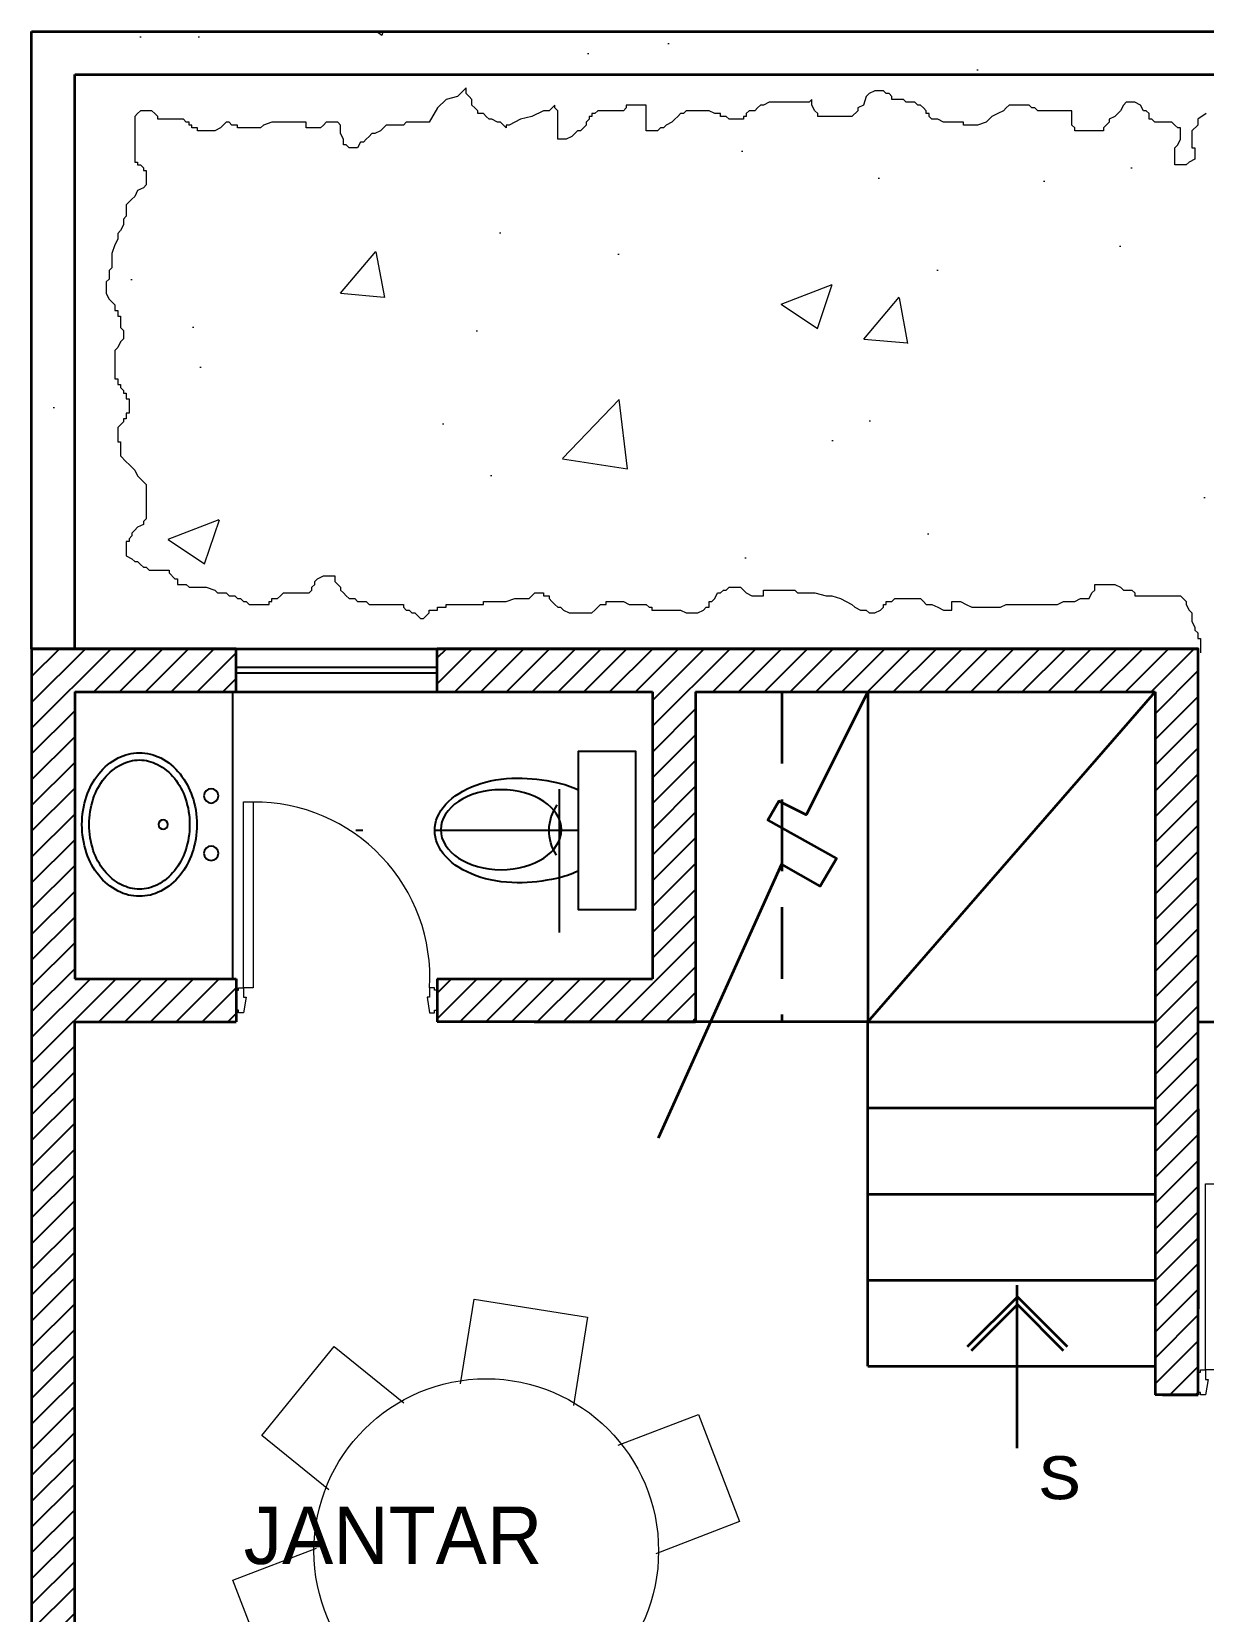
# Model space of a CAD drawing. Header units: millimetres. Extents: x 265.9 to 285.3, y 222 to 238.6.
# Drawn here: x 265.95 to 270.03, y 233.08 to 238.59 of the extents above; entities that cross this region are included whole.
import ezdxf

# ---------------------------------------------------------------- set-up
doc = ezdxf.new("R2010")
doc.units = ezdxf.units.MM
doc.header["$MEASUREMENT"] = 0
doc.linetypes.add('DASHED', pattern=[0.75, 0.5, -0.25])
doc.linetypes.add('HIDDEN', pattern=[0.375, 0.25, -0.125])
for name, color, linetype, lineweight in [('AMBIENTACIÓN', 3, 'Continuous', 0), ('MUEBLES', 1, 'Continuous', 5), ('MUROS', 5, 'Continuous', 35), ('PUERTAS', 2, 'Continuous', 20)]:
    doc.layers.add(name, color=color, linetype=linetype, lineweight=lineweight)
for name, color, linetype in [('CALIDAD', 5, 'Continuous'), ('FIJOS', 3, 'Continuous'), ('TEXTOS', 255, 'Continuous'), ('VENTANAS', 4, 'Continuous')]:
    doc.layers.add(name, color=color, linetype=linetype)
doc.styles.add('COURIER', font='cour.ttf')
pattern_1 = [(45, (-2.81291, 0), (-0.044901281, 0.044901281), [])]

# ---------------------------------------------------------------- blocks, each defined once
blk = doc.blocks.new('PUERTA80')
for points in [[(-0.77, 0), (-0.77, 0.038), (-0.76, 0.038), (-0.77, 0.1), (-0.79, 0.1), (-0.79, 0.09), (-0.8, 0.09), (-0.8, 0.1), (-0.8, 0), (-0.8, 0.01), (-0.79, 0.01), (-0.79, 0)], [(-0.03, 0), (-0.03, 0.038), (-0.04, 0.038), (-0.03, 0.1), (-0.01, 0.1), (-0.01, 0.09), (0, 0.09), (0, 0.1), (0, 0), (0, 0.01), (-0.01, 0.01), (-0.01, 0)], [(-0.03, 0), (-0.03, -0.74), (-0.068, -0.74), (-0.068, 0)]]:
    blk.add_lwpolyline(points, close=True)
blk.add_arc((-0.0731, -0.041), 0.6981, 176.63454, 270.41627)
blk = doc.blocks.new('OVALIN')
for points in [[(0.2354, 0.2882, 0.120011), (0.2174, 0.3624, 0.104957), (0.1622, 0.4297, 0.088923), (0.0834, 0.4724, 0.080167), (-0.0146, 0.4882, 0.080167), (-0.1126, 0.4724, 0.088923), (-0.1914, 0.4297, 0.104957), (-0.2465, 0.3624, 0.120011), (-0.2646, 0.2882, 0.120011), (-0.2465, 0.2141, 0.104957), (-0.1914, 0.1468, 0.088923), (-0.1126, 0.104, 0.080167), (-0.0146, 0.0882, 0.080167), (0.0834, 0.104, 0.088923), (0.1622, 0.1468, 0.104957), (0.2174, 0.2141, 0.120011)], [(0.2104, 0.2882, 0.120011), (0.1952, 0.3509, 0.104957), (0.1466, 0.4101, 0.088923), (0.0756, 0.4487, 0.080167), (-0.0146, 0.4632, 0.080167), (-0.1047, 0.4487, 0.088923), (-0.1757, 0.4101, 0.104957), (-0.2243, 0.3509, 0.120011), (-0.2396, 0.2882, 0.120011), (-0.2243, 0.2256, 0.104957), (-0.1757, 0.1663, 0.088923), (-0.1047, 0.1278, 0.080167), (-0.0146, 0.1132, 0.080167), (0.0756, 0.1278, 0.088923), (0.1466, 0.1663, 0.104957), (0.1952, 0.2256, 0.120011)]]:
    blk.add_lwpolyline(points, format="xyb", close=True)
for centre, radius in [((-0.1146, 0.5382), 0.025), ((0.0854, 0.5382), 0.025), ((-0.0146, 0.3712), 0.0164)]:
    blk.add_circle(centre, radius)
blk = doc.blocks.new('WC')
at = {"linetype": 'DASHED'}
for p, q in [((0.2659, -0.3557), (0.2659, 0.3445)), ((0.2, 0), (0.9745, 0))]:
    blk.add_line(p, q, dxfattribs=at)
blk.add_lwpolyline([(0, -0.275), (0, 0.275), (0.2, 0.275), (0.2, -0.275)], close=True)
for points in [[(0.4124, 0.1823, 0.05508), (0.2764, 0.1673, 0.050474), (0.2, 0.1419)], [(0.2, -0.1419, 0.050474), (0.2764, -0.1673, 0.05508), (0.4124, -0.1823)]]:
    blk.add_lwpolyline(points, format="xyb")
blk.add_arc((0.1488, -0.0001), 0.1529, 325.841, 35.6804)
blk.add_ellipse((0.4124, 0), major_axis=(-0.2876, 0), ratio=0.63402, start_param=1.570796, end_param=4.712389)
blk.add_ellipse((0.4689, 0.0024), major_axis=(-0.2101, 0), ratio=0.663088)

msp = doc.modelspace()

# ---------------------------------------------------------------- hatches: boundary and pattern name
at = {"layer": 'AMBIENTACIÓN'}
h = msp.add_hatch(dxfattribs=at)
h.set_pattern_fill('AR-CONC', color=256, scale=0.01, style=0)
h.set_pattern_definition([(50, (-2.8129, 0), (1.8218467, -0.159391), [0.1905, -2.0955]), (355, (-2.813, 0), (-0.352428, 1.910566), [0.1524, -1.6764]), (100.451, (-2.6611, -0.0133), (1.469425, 1.751167), [0.1619, -1.7809]), (46.1842, (-2.813, 0.508), (2.71079, -0.420423), [0.28575, -3.14325]), (96.6356, (-2.587, 0.473), (2.374042, 2.474256), [0.24285, -2.67135]), (351.184, (-2.813, 0.508), (2.374046, 2.474251), [0.2286, -2.5146]), (21, (-2.5589, 0.381), (1.516149, -1.022655), [0.1905, -2.0955]), (326, (-2.559, 0.381), (0.61802, 1.84188), [0.1524, -1.6764]), (71.4514, (-2.4326, 0.2958), (2.134165, 0.819229), [0.1619, -1.7809]), (37.5, (-2.8129, 0), (0.030886, 0.8455504), [0, -1.65608, 0, -1.7018, 0, -1.68275]), (7.5, (-2.8129, 0), (0.6681966, 1.0018057), [0, -0.97028, 0, -1.61798, 0, -0.64135]), (327.5, (-3.3793, 0), (1.355906, -0.0572874), [0, -0.635, 0, -1.9812, 0, -2.6289]), (317.5, (-3.6333, 0), (1.481292, 0.254265), [0, -0.8255, 0, -1.31572, 0, -1.8669])])
h.paths.add_polyline_path([(272.447, 238.5886), (265.947, 238.5886), (265.947, 236.4386), (266.097, 236.4386), (266.097, 238.4386), (270.7508, 238.4386), (270.7508, 238.4217), (270.741, 238.4217), (270.7361, 238.4168), (270.7312, 238.4168), (270.7263, 238.4119), (270.7116, 238.4119), (270.7116, 238.3679), (270.7067, 238.3581), (270.7067, 238.3532), (270.7018, 238.3483), (270.6969, 238.3385), (270.6969, 238.3337), (270.6871, 238.3239), (270.6871, 238.319), (270.6382, 238.319), (270.6284, 238.3141), (270.6186, 238.3141), (270.6186, 238.2994), (270.6137, 238.2945), (270.6088, 238.2847), (270.6039, 238.2799), (270.6039, 238.275), (270.599, 238.275), (270.5941, 238.2701), (270.5697, 238.2701), (270.5697, 238.2632), (270.5448, 238.2632), (270.5349, 238.2532), (270.5249, 238.2433), (270.4851, 238.2433), (270.4752, 238.2532), (270.4652, 238.2532), (270.4553, 238.2632), (270.4553, 238.2731), (270.4453, 238.283), (270.4453, 238.293), (270.4354, 238.3029), (270.4354, 238.3129), (270.2961, 238.3129), (270.2861, 238.3228), (270.1468, 238.3228), (270.1468, 238.3327), (270.0672, 238.3327), (270.0473, 238.3228), (270.0374, 238.3029), (270.0076, 238.283), (270.0076, 238.2632), (269.9877, 238.2433), (269.9877, 238.1836), (269.9976, 238.1836), (269.9976, 238.1439), (269.9777, 238.1339), (269.9678, 238.124), (269.928, 238.124), (269.928, 238.1836), (269.9379, 238.1936), (269.9479, 238.2134), (269.9479, 238.2532), (269.9379, 238.2532), (269.928, 238.2632), (269.918, 238.2731), (269.8583, 238.2731), (269.8484, 238.283), (269.8384, 238.283), (269.8384, 238.3029), (269.8285, 238.3129), (269.8185, 238.3129), (269.8086, 238.3327), (269.7887, 238.3427), (269.7588, 238.3427), (269.7489, 238.3327), (269.7389, 238.3129), (269.719, 238.293), (269.6991, 238.283), (269.6991, 238.2731), (269.6792, 238.2532), (269.6792, 238.2433), (269.5797, 238.2433), (269.5797, 238.2532), (269.5698, 238.2632), (269.5698, 238.3129), (269.4504, 238.3129), (269.4404, 238.3228), (269.4305, 238.3228), (269.4205, 238.3327), (269.3509, 238.3327), (269.3409, 238.3228), (269.331, 238.3129), (269.3111, 238.3029), (269.2912, 238.293), (269.2713, 238.2731), (269.2414, 238.2632), (269.1917, 238.2632), (269.1917, 238.2731), (269.1221, 238.2731), (269.1022, 238.283), (269.0823, 238.283), (269.0723, 238.293), (269.0723, 238.3029), (269.0624, 238.3029), (269.0624, 238.3129), (269.0524, 238.3228), (269.0425, 238.3327), (269.0325, 238.3327), (269.0226, 238.3427), (268.9927, 238.3427), (268.9828, 238.3526), (268.943, 238.3526), (268.943, 238.3626), (268.933, 238.3725), (268.9231, 238.3725), (268.9131, 238.3824), (268.8833, 238.3824), (268.8634, 238.3725), (268.8534, 238.3626), (268.8435, 238.3327), (268.8236, 238.3228), (268.8236, 238.3129), (268.8037, 238.293), (268.6843, 238.293), (268.6843, 238.3029), (268.6743, 238.3129), (268.6644, 238.3327), (268.6644, 238.3526), (268.6544, 238.3427), (268.5151, 238.3427), (268.4952, 238.3327), (268.4853, 238.3327), (268.4753, 238.3228), (268.4654, 238.3129), (268.4455, 238.3129), (268.4355, 238.3029), (268.4355, 238.293), (268.4256, 238.293), (268.4256, 238.283), (268.3758, 238.283), (268.3659, 238.293), (268.346, 238.293), (268.346, 238.3029), (268.3261, 238.3029), (268.3062, 238.3129), (268.2266, 238.3129), (268.2167, 238.3029), (268.2067, 238.3029), (268.1968, 238.293), (268.1868, 238.283), (268.1769, 238.2731), (268.157, 238.2632), (268.147, 238.2532), (268.1371, 238.2532), (268.1271, 238.2433), (268.0873, 238.2433), (268.0873, 238.3327), (268.0177, 238.3327), (268.0177, 238.3228), (268.0077, 238.3129), (267.9182, 238.3129), (267.9082, 238.3029), (267.8983, 238.3029), (267.8983, 238.293), (267.8883, 238.293), (267.8883, 238.283), (267.8784, 238.2731), (267.8784, 238.2632), (267.8684, 238.2532), (267.8585, 238.2433), (267.8485, 238.2433), (267.8286, 238.2234), (267.8087, 238.2134), (267.7789, 238.2134), (267.7789, 238.3129), (267.7689, 238.3228), (267.7689, 238.3327), (267.749, 238.3129), (267.7291, 238.3129), (267.6893, 238.293), (267.6495, 238.283), (267.6097, 238.2632), (267.5998, 238.2632), (267.5998, 238.2532), (267.5799, 238.2731), (267.5699, 238.2731), (267.55, 238.283), (267.5401, 238.283), (267.5301, 238.293), (267.5202, 238.3029), (267.5003, 238.3029), (267.5003, 238.3129), (267.4903, 238.3228), (267.4804, 238.3327), (267.4804, 238.3526), (267.4704, 238.3626), (267.4605, 238.3725), (267.4605, 238.3924), (267.4306, 238.3626), (267.3908, 238.3526), (267.361, 238.3228), (267.3312, 238.2731), (267.2516, 238.2731), (267.2416, 238.2632), (267.1819, 238.2632), (267.172, 238.2532), (267.162, 238.2433), (267.1421, 238.2333), (267.1322, 238.2333), (267.1222, 238.2234), (267.1123, 238.2134), (267.1023, 238.2035), (267.0924, 238.2035), (267.0824, 238.1836), (267.0526, 238.1836), (267.0426, 238.1936), (267.0327, 238.1936), (267.0327, 238.2134), (267.0227, 238.2333), (267.0227, 238.2632), (267.0128, 238.2731), (266.973, 238.2731), (266.963, 238.2632), (266.9531, 238.2532), (266.9033, 238.2532), (266.9033, 238.2731), (266.7839, 238.2731), (266.7541, 238.2632), (266.7441, 238.2532), (266.6645, 238.2532), (266.6645, 238.2632), (266.6446, 238.2632), (266.6347, 238.2731), (266.6247, 238.2731), (266.6048, 238.2532), (266.5849, 238.2433), (266.5252, 238.2433), (266.5252, 238.2532), (266.5053, 238.2532), (266.5053, 238.2632), (266.4954, 238.2632), (266.4954, 238.2731), (266.4854, 238.2731), (266.4755, 238.283), (266.386, 238.283), (266.386, 238.293), (266.376, 238.3029), (266.3661, 238.3129), (266.3263, 238.3129), (266.3163, 238.3029), (266.3064, 238.293), (266.3064, 238.1339), (266.3163, 238.1339), (266.3163, 238.124), (266.3263, 238.124), (266.3362, 238.114), (266.3362, 238.1041), (266.3462, 238.1041), (266.3462, 238.0544), (266.3362, 238.0445), (266.3163, 238.0345), (266.3064, 238.0146), (266.2964, 238.0047), (266.2765, 237.9848), (266.2765, 237.945), (266.2666, 237.9351), (266.2666, 237.9152), (266.2566, 237.8953), (266.2467, 237.8854), (266.2467, 237.8655), (266.2367, 237.8456), (266.2268, 237.8158), (266.2268, 237.7661), (266.2168, 237.7562), (266.2168, 237.7263), (266.2069, 237.7164), (266.2069, 237.6766), (266.2168, 237.6568), (266.2268, 237.6468), (266.2367, 237.6369), (266.2367, 237.617), (266.2467, 237.617), (266.2467, 237.5971), (266.2566, 237.5971), (266.2566, 237.5573), (266.2666, 237.5474), (266.2666, 237.5176), (266.2566, 237.5076), (266.2467, 237.4878), (266.2367, 237.4778), (266.2367, 237.3784), (266.2467, 237.3784), (266.2467, 237.3585), (266.2566, 237.3585), (266.2566, 237.3486), (266.2666, 237.3386), (266.2666, 237.3287), (266.2765, 237.3287), (266.2765, 237.3088), (266.2865, 237.3088), (266.2865, 237.2591), (266.2765, 237.2591), (266.2765, 237.2392), (266.2666, 237.2392), (266.2666, 237.2293), (266.2467, 237.2094), (266.2467, 237.1597), (266.2566, 237.1597), (266.2566, 237.11), (266.2765, 237.0901), (266.2865, 237.0802), (266.3064, 237.0603), (266.3163, 237.0404), (266.3263, 237.0305), (266.3362, 237.0205), (266.3462, 237.0106), (266.3462, 236.8913), (266.3362, 236.8814), (266.3362, 236.8714), (266.3163, 236.8615), (266.3064, 236.8515), (266.2964, 236.8416), (266.2964, 236.8317), (266.2865, 236.8217), (266.2865, 236.8118), (266.2765, 236.8118), (266.2765, 236.7621), (266.2964, 236.7521), (266.3064, 236.7422), (266.3163, 236.7422), (266.3263, 236.7323), (266.3362, 236.7223), (266.3462, 236.7223), (266.3561, 236.7124), (266.4258, 236.7124), (266.4258, 236.7024), (266.4457, 236.6825), (266.4556, 236.6825), (266.4556, 236.6627), (266.4854, 236.6627), (266.4954, 236.6527), (266.5551, 236.6527), (266.5849, 236.6428), (266.5949, 236.6328), (266.6247, 236.6328), (266.6347, 236.6229), (266.6546, 236.6229), (266.6645, 236.613), (266.6745, 236.613), (266.6844, 236.603), (266.6944, 236.603), (266.7043, 236.5931), (266.774, 236.5931), (266.774, 236.603), (266.7839, 236.603), (266.7839, 236.613), (266.8038, 236.613), (266.8138, 236.6229), (266.8237, 236.6328), (266.9133, 236.6328), (266.9232, 236.6428), (266.9232, 236.6527), (266.9332, 236.6627), (266.9332, 236.6726), (266.9431, 236.6825), (266.963, 236.6925), (267.0028, 236.6925), (267.0028, 236.6726), (267.0128, 236.6627), (267.0227, 236.6527), (267.0227, 236.6428), (267.0327, 236.6328), (267.0426, 236.6229), (267.0526, 236.613), (267.0725, 236.613), (267.0824, 236.603), (267.1123, 236.603), (267.1222, 236.5931), (267.2416, 236.5931), (267.2416, 236.5831), (267.2516, 236.5732), (267.2615, 236.5732), (267.2715, 236.5633), (267.2814, 236.5633), (267.2914, 236.5533), (267.3013, 236.5434), (267.3113, 236.5434), (267.3212, 236.5533), (267.3312, 236.5633), (267.3312, 236.5732), (267.361, 236.5732), (267.361, 236.5831), (267.3908, 236.5831), (267.3908, 236.5931), (267.5202, 236.5931), (267.5202, 236.603), (267.5998, 236.603), (267.6296, 236.613), (267.6794, 236.613), (267.6893, 236.6229), (267.6993, 236.6328), (267.7291, 236.6328), (267.7291, 236.6229), (267.749, 236.6229), (267.749, 236.613), (267.759, 236.603), (267.7689, 236.5931), (267.7789, 236.5831), (267.7888, 236.5831), (267.7988, 236.5732), (267.8187, 236.5633), (267.8983, 236.5633), (267.9082, 236.5732), (267.9182, 236.5831), (267.9281, 236.5931), (267.948, 236.5931), (267.948, 236.603), (268.0077, 236.603), (268.0276, 236.5931), (268.0873, 236.5931), (268.0973, 236.5831), (268.1072, 236.5831), (268.1072, 236.5732), (268.2067, 236.5732), (268.2266, 236.5633), (268.2664, 236.5633), (268.2863, 236.5732), (268.2962, 236.5831), (268.3062, 236.5831), (268.3062, 236.603), (268.3161, 236.603), (268.3261, 236.613), (268.336, 236.6328), (268.346, 236.6328), (268.3559, 236.6428), (268.3659, 236.6428), (268.3758, 236.6527), (268.4156, 236.6527), (268.4256, 236.6428), (268.4355, 236.6328), (268.4554, 236.6229), (268.4952, 236.6229), (268.4952, 236.6428), (268.6047, 236.6428), (268.6146, 236.6328), (268.6743, 236.6328), (268.7141, 236.6229), (268.734, 236.6229), (268.7639, 236.613), (268.7838, 236.603), (268.8037, 236.5931), (268.8136, 236.5831), (268.8335, 236.5732), (268.8534, 236.5732), (268.8634, 236.5633), (268.8833, 236.5633), (268.9032, 236.5732), (268.9131, 236.5831), (268.9131, 236.5931), (268.9231, 236.5931), (268.9231, 236.603), (268.943, 236.603), (268.9529, 236.613), (269.0425, 236.613), (269.0524, 236.603), (269.0624, 236.5931), (269.0823, 236.5931), (269.1022, 236.5831), (269.1221, 236.5732), (269.1519, 236.5732), (269.1519, 236.603), (269.1817, 236.603), (269.2016, 236.5931), (269.2215, 236.5831), (269.321, 236.5831), (269.3409, 236.5931), (269.52, 236.5931), (269.5399, 236.603), (269.5797, 236.603), (269.5996, 236.613), (269.6295, 236.613), (269.6394, 236.6328), (269.6494, 236.6428), (269.6494, 236.6627), (269.719, 236.6627), (269.7389, 236.6527), (269.7489, 236.6428), (269.7787, 236.6428), (269.7887, 236.6328), (269.7887, 236.6229), (269.9479, 236.6229), (269.9678, 236.603), (269.9678, 236.5931), (269.9777, 236.5732), (269.9877, 236.5633), (269.9877, 236.5334), (269.9976, 236.5136), (269.9976, 236.5036), (270.0076, 236.4937), (270.0076, 236.4738), (270.0175, 236.4738), (270.0175, 236.4386), (272.2937, 236.4386), (272.2937, 236.4404), (272.2946, 236.4386), (272.295, 236.4386), (272.295, 236.4386), (272.2948, 236.4382), (272.294, 236.4386), (270.0091, 236.4386), (270.0091, 235.1386), (272.447, 235.1386)])
at = {"layer": 'CALIDAD'}
h = msp.add_hatch(dxfattribs=at)
h.set_pattern_fill('ANSI31', color=256, scale=0.02, style=0)
h.set_pattern_definition(pattern_1)
h.paths.add_polyline_path([(266.097, 235.1386), (266.6591, 235.1386), (266.6591, 235.2886), (266.097, 235.2886), (266.097, 236.2886), (266.6591, 236.2886), (266.6591, 236.4386), (265.947, 236.4386), (265.947, 234.7354), (265.947, 233.7886), (266.097, 233.7886), (266.097, 233.9886)])
h = msp.add_hatch(dxfattribs=at)
h.set_pattern_fill('ANSI31', color=256, scale=0.02, style=0)
h.set_pattern_definition(pattern_1)
h.paths.add_polyline_path([(268.2591, 236.2886), (269.7345, 236.2886), (269.8591, 236.2886), (269.8591, 233.8386), (270.0091, 233.8386), (270.0091, 236.4386), (267.3591, 236.4386), (267.3591, 236.2886), (268.1091, 236.2886), (268.1091, 235.2886), (267.3591, 235.2886), (267.3591, 235.1386), (268.2591, 235.1386)])
h = msp.add_hatch(dxfattribs=at)
h.set_pattern_fill('ANSI31', color=256, scale=0.02, style=0)
h.set_pattern_definition(pattern_1)
h.paths.add_polyline_path([(266.097, 233.7886), (265.947, 233.7886), (265.947, 228.9386), (268.9095, 228.9386), (269.0928, 229.1219), (268.9867, 229.228), (268.8474, 229.0886), (266.097, 229.0886)])

# ---------------------------------------------------------------- linework, layer by layer
at = {"layer": 'AMBIENTACIÓN'}
for p, q in [((267.4605, 238.3924), (267.4306, 238.3626)), ((267.4605, 238.3725), (267.4605, 238.3924)), ((267.3908, 238.3526), (267.361, 238.3228)), ((267.4306, 238.3626), (267.3908, 238.3526)), ((267.4704, 238.3626), (267.4605, 238.3725)), ((267.4804, 238.3526), (267.4704, 238.3626)), ((267.4804, 238.3327), (267.4804, 238.3526)), ((268.5151, 238.3427), (268.4952, 238.3327)), ((268.6544, 238.3427), (268.5151, 238.3427)), ((268.6644, 238.3526), (268.6544, 238.3427)), ((268.6644, 238.3327), (268.6644, 238.3526)), ((268.8534, 238.3626), (268.8435, 238.3327)), ((268.8634, 238.3725), (268.8534, 238.3626)), ((268.8833, 238.3824), (268.8634, 238.3725)), ((268.9131, 238.3824), (268.8833, 238.3824)), ((268.9231, 238.3725), (268.9131, 238.3824)), ((268.933, 238.3725), (268.9231, 238.3725)), ((268.943, 238.3626), (268.933, 238.3725)), ((268.943, 238.3526), (268.943, 238.3626)), ((268.9828, 238.3526), (268.943, 238.3526)), ((268.9927, 238.3427), (268.9828, 238.3526)), ((269.0226, 238.3427), (268.9927, 238.3427)), ((269.0325, 238.3327), (269.0226, 238.3427)), ((269.7588, 238.3427), (269.7489, 238.3327)), ((269.7887, 238.3427), (269.7588, 238.3427)), ((269.8086, 238.3327), (269.7887, 238.3427)), ((266.3163, 238.3029), (266.3064, 238.293)), ((266.3064, 238.293), (266.3064, 238.1339)), ((266.3263, 238.3129), (266.3163, 238.3029)), ((266.3661, 238.3129), (266.3263, 238.3129)), ((266.376, 238.3029), (266.3661, 238.3129)), ((266.386, 238.293), (266.376, 238.3029)), ((266.386, 238.283), (266.386, 238.293)), ((266.4755, 238.283), (266.386, 238.283)), ((266.4854, 238.2731), (266.4755, 238.283)), ((267.361, 238.3228), (267.3312, 238.2731)), ((267.4903, 238.3228), (267.4804, 238.3327)), ((267.5003, 238.3129), (267.4903, 238.3228)), ((267.5003, 238.3029), (267.5003, 238.3129)), ((267.5202, 238.3029), (267.5003, 238.3029)), ((267.5301, 238.293), (267.5202, 238.3029)), ((267.5401, 238.283), (267.5301, 238.293)), ((267.55, 238.283), (267.5401, 238.283)), ((267.5699, 238.2731), (267.55, 238.283)), ((267.6495, 238.283), (267.6097, 238.2632)), ((267.6893, 238.293), (267.6495, 238.283)), ((267.7291, 238.3129), (267.6893, 238.293)), ((267.749, 238.3129), (267.7291, 238.3129)), ((267.7689, 238.3327), (267.749, 238.3129)), ((267.7689, 238.3228), (267.7689, 238.3327)), ((267.7789, 238.3129), (267.7689, 238.3228)), ((267.7789, 238.2134), (267.7789, 238.3129)), ((267.8883, 238.283), (267.8784, 238.2731)), ((267.8983, 238.293), (267.8883, 238.293)), ((267.8883, 238.293), (267.8883, 238.283)), ((267.9082, 238.3029), (267.8983, 238.3029)), ((267.8983, 238.3029), (267.8983, 238.293)), ((267.9182, 238.3129), (267.9082, 238.3029)), ((268.0077, 238.3129), (267.9182, 238.3129)), ((268.0177, 238.3228), (268.0077, 238.3129)), ((268.0873, 238.3327), (268.0177, 238.3327)), ((268.0177, 238.3327), (268.0177, 238.3228)), ((268.0873, 238.2433), (268.0873, 238.3327)), ((268.1868, 238.283), (268.1769, 238.2731)), ((268.1968, 238.293), (268.1868, 238.283)), ((268.2067, 238.3029), (268.1968, 238.293)), ((268.2167, 238.3029), (268.2067, 238.3029)), ((268.2266, 238.3129), (268.2167, 238.3029)), ((268.3062, 238.3129), (268.2266, 238.3129)), ((268.3261, 238.3029), (268.3062, 238.3129)), ((268.346, 238.3029), (268.3261, 238.3029)), ((268.346, 238.293), (268.346, 238.3029)), ((268.3659, 238.293), (268.346, 238.293)), ((268.3758, 238.283), (268.3659, 238.293)), ((268.4256, 238.283), (268.3758, 238.283)), ((268.4355, 238.293), (268.4256, 238.293)), ((268.4256, 238.293), (268.4256, 238.283)), ((268.4455, 238.3129), (268.4355, 238.3029)), ((268.4355, 238.3029), (268.4355, 238.293)), ((268.4654, 238.3129), (268.4455, 238.3129)), ((268.4753, 238.3228), (268.4654, 238.3129)), ((268.4853, 238.3327), (268.4753, 238.3228)), ((268.4952, 238.3327), (268.4853, 238.3327)), ((268.6743, 238.3129), (268.6644, 238.3327)), ((268.6843, 238.3029), (268.6743, 238.3129)), ((268.6843, 238.293), (268.6843, 238.3029)), ((268.8037, 238.293), (268.6843, 238.293)), ((268.8236, 238.3129), (268.8037, 238.293)), ((268.8435, 238.3327), (268.8236, 238.3228)), ((268.8236, 238.3228), (268.8236, 238.3129)), ((269.0425, 238.3327), (269.0325, 238.3327)), ((269.0524, 238.3228), (269.0425, 238.3327)), ((269.0624, 238.3129), (269.0524, 238.3228)), ((269.0624, 238.3029), (269.0624, 238.3129)), ((269.0723, 238.3029), (269.0624, 238.3029)), ((269.0723, 238.293), (269.0723, 238.3029)), ((269.0823, 238.283), (269.0723, 238.293)), ((269.1022, 238.283), (269.0823, 238.283)), ((269.1221, 238.2731), (269.1022, 238.283)), ((269.2912, 238.293), (269.2713, 238.2731)), ((269.3111, 238.3029), (269.2912, 238.293)), ((269.331, 238.3129), (269.3111, 238.3029)), ((269.3409, 238.3228), (269.331, 238.3129)), ((269.3509, 238.3327), (269.3409, 238.3228)), ((269.4205, 238.3327), (269.3509, 238.3327)), ((269.4305, 238.3228), (269.4205, 238.3327)), ((269.4404, 238.3228), (269.4305, 238.3228)), ((269.4504, 238.3129), (269.4404, 238.3228)), ((269.5698, 238.3129), (269.4504, 238.3129)), ((269.5698, 238.2632), (269.5698, 238.3129)), ((269.719, 238.293), (269.6991, 238.283)), ((269.6991, 238.283), (269.6991, 238.2731)), ((269.7389, 238.3129), (269.719, 238.293)), ((269.7489, 238.3327), (269.7389, 238.3129)), ((269.8185, 238.3129), (269.8086, 238.3327)), ((269.8285, 238.3129), (269.8185, 238.3129)), ((269.8384, 238.3029), (269.8285, 238.3129)), ((269.8384, 238.283), (269.8384, 238.3029)), ((269.8484, 238.283), (269.8384, 238.283)), ((269.8583, 238.2731), (269.8484, 238.283)), ((270.0374, 238.3029), (270.0076, 238.283)), ((270.0076, 238.283), (270.0076, 238.2632)), ((266.4954, 238.2731), (266.4854, 238.2731)), ((266.4954, 238.2632), (266.4954, 238.2731)), ((266.5053, 238.2632), (266.4954, 238.2632)), ((266.5053, 238.2532), (266.5053, 238.2632)), ((266.5252, 238.2532), (266.5053, 238.2532)), ((266.5252, 238.2433), (266.5252, 238.2532)), ((266.5849, 238.2433), (266.5252, 238.2433)), ((266.6048, 238.2532), (266.5849, 238.2433)), ((266.6247, 238.2731), (266.6048, 238.2532)), ((266.6347, 238.2731), (266.6247, 238.2731)), ((266.6446, 238.2632), (266.6347, 238.2731)), ((266.6645, 238.2632), (266.6446, 238.2632)), ((266.6645, 238.2532), (266.6645, 238.2632)), ((266.7441, 238.2532), (266.6645, 238.2532)), ((266.7541, 238.2632), (266.7441, 238.2532)), ((266.7839, 238.2731), (266.7541, 238.2632)), ((266.9033, 238.2731), (266.7839, 238.2731)), ((266.9033, 238.2532), (266.9033, 238.2731)), ((266.9531, 238.2532), (266.9033, 238.2532)), ((266.963, 238.2632), (266.9531, 238.2532)), ((266.973, 238.2731), (266.963, 238.2632)), ((267.0128, 238.2731), (266.973, 238.2731)), ((267.0227, 238.2632), (267.0128, 238.2731)), ((267.0227, 238.2333), (267.0227, 238.2632)), ((267.0327, 238.2134), (267.0227, 238.2333)), ((267.1322, 238.2333), (267.1222, 238.2234)), ((267.1421, 238.2333), (267.1322, 238.2333)), ((267.162, 238.2433), (267.1421, 238.2333)), ((267.172, 238.2532), (267.162, 238.2433)), ((267.1819, 238.2632), (267.172, 238.2532)), ((267.2416, 238.2632), (267.1819, 238.2632)), ((267.2516, 238.2731), (267.2416, 238.2632)), ((267.3312, 238.2731), (267.2516, 238.2731)), ((267.5799, 238.2731), (267.5699, 238.2731)), ((267.5998, 238.2532), (267.5799, 238.2731)), ((267.6097, 238.2632), (267.5998, 238.2632)), ((267.5998, 238.2632), (267.5998, 238.2532)), ((267.8485, 238.2433), (267.8286, 238.2234)), ((267.8585, 238.2433), (267.8485, 238.2433)), ((267.8684, 238.2532), (267.8585, 238.2433)), ((267.8784, 238.2632), (267.8684, 238.2532)), ((267.8784, 238.2731), (267.8784, 238.2632)), ((268.1271, 238.2433), (268.0873, 238.2433)), ((268.1371, 238.2532), (268.1271, 238.2433)), ((268.147, 238.2532), (268.1371, 238.2532)), ((268.157, 238.2632), (268.147, 238.2532)), ((268.1769, 238.2731), (268.157, 238.2632)), ((269.1917, 238.2731), (269.1221, 238.2731)), ((269.1917, 238.2632), (269.1917, 238.2731)), ((269.2414, 238.2632), (269.1917, 238.2632)), ((269.2713, 238.2731), (269.2414, 238.2632)), ((269.5797, 238.2532), (269.5698, 238.2632)), ((269.5797, 238.2433), (269.5797, 238.2532)), ((269.6792, 238.2433), (269.5797, 238.2433)), ((269.6991, 238.2731), (269.6792, 238.2532)), ((269.6792, 238.2532), (269.6792, 238.2433)), ((269.918, 238.2731), (269.8583, 238.2731)), ((269.928, 238.2632), (269.918, 238.2731)), ((269.9379, 238.2532), (269.928, 238.2632)), ((269.9479, 238.2532), (269.9379, 238.2532)), ((269.9479, 238.2134), (269.9479, 238.2532)), ((270.0076, 238.2632), (269.9877, 238.2433)), ((269.9877, 238.2433), (269.9877, 238.1836)), ((267.0327, 238.1936), (267.0327, 238.2134)), ((267.0426, 238.1936), (267.0327, 238.1936)), ((267.0526, 238.1836), (267.0426, 238.1936)), ((267.0824, 238.1836), (267.0526, 238.1836)), ((267.0924, 238.2035), (267.0824, 238.1836)), ((267.1023, 238.2035), (267.0924, 238.2035)), ((267.1123, 238.2134), (267.1023, 238.2035)), ((267.1222, 238.2234), (267.1123, 238.2134)), ((267.8087, 238.2134), (267.7789, 238.2134)), ((267.8286, 238.2234), (267.8087, 238.2134)), ((269.928, 238.1836), (269.9379, 238.1936)), ((269.928, 238.124), (269.928, 238.1836)), ((269.9379, 238.1936), (269.9479, 238.2134)), ((269.9877, 238.1836), (269.9976, 238.1836)), ((269.9976, 238.1836), (269.9976, 238.1439)), ((266.3064, 238.1339), (266.3163, 238.1339)), ((266.3163, 238.1339), (266.3163, 238.124)), ((266.3163, 238.124), (266.3263, 238.124)), ((266.3263, 238.124), (266.3362, 238.114)), ((269.9678, 238.124), (269.928, 238.124)), ((269.9777, 238.1339), (269.9678, 238.124)), ((269.9976, 238.1439), (269.9777, 238.1339)), ((266.3362, 238.114), (266.3362, 238.1041)), ((266.3362, 238.1041), (266.3462, 238.1041)), ((266.3462, 238.1041), (266.3462, 238.0544)), ((266.2964, 238.0047), (266.2765, 237.9848)), ((266.3064, 238.0146), (266.2964, 238.0047)), ((266.3163, 238.0345), (266.3064, 238.0146)), ((266.3362, 238.0445), (266.3163, 238.0345)), ((266.3462, 238.0544), (266.3362, 238.0445)), ((266.2765, 237.9848), (266.2765, 237.945)), ((266.2566, 237.8953), (266.2467, 237.8854)), ((266.2666, 237.9152), (266.2566, 237.8953)), ((266.2765, 237.945), (266.2666, 237.9351)), ((266.2666, 237.9351), (266.2666, 237.9152)), ((266.2367, 237.8456), (266.2268, 237.8158)), ((266.2467, 237.8655), (266.2367, 237.8456)), ((266.2467, 237.8854), (266.2467, 237.8655)), ((266.2268, 237.8158), (266.2268, 237.7661)), ((266.2268, 237.7661), (266.2168, 237.7562)), ((266.2168, 237.7562), (266.2168, 237.7263)), ((266.2168, 237.7263), (266.2069, 237.7164)), ((266.2069, 237.7164), (266.2069, 237.6766)), ((266.2069, 237.6766), (266.2168, 237.6568)), ((266.2168, 237.6568), (266.2268, 237.6468)), ((266.2268, 237.6468), (266.2367, 237.6369)), ((266.2367, 237.6369), (266.2367, 237.617)), ((266.2367, 237.617), (266.2467, 237.617)), ((266.2467, 237.617), (266.2467, 237.5971)), ((266.2467, 237.5971), (266.2566, 237.5971)), ((266.2566, 237.5971), (266.2566, 237.5573)), ((266.2566, 237.5573), (266.2666, 237.5474)), ((266.2666, 237.5176), (266.2566, 237.5076)), ((266.2666, 237.5474), (266.2666, 237.5176)), ((266.2467, 237.4878), (266.2367, 237.4778)), ((266.2367, 237.4778), (266.2367, 237.3784)), ((266.2566, 237.5076), (266.2467, 237.4878)), ((266.2367, 237.3784), (266.2467, 237.3784)), ((266.2467, 237.3784), (266.2467, 237.3585)), ((266.2467, 237.3585), (266.2566, 237.3585)), ((266.2566, 237.3585), (266.2566, 237.3486)), ((266.2566, 237.3486), (266.2666, 237.3386)), ((266.2666, 237.3386), (266.2666, 237.3287)), ((266.2666, 237.3287), (266.2765, 237.3287)), ((266.2765, 237.3287), (266.2765, 237.3088)), ((266.2765, 237.3088), (266.2865, 237.3088)), ((266.2865, 237.3088), (266.2865, 237.2591)), ((266.2765, 237.2392), (266.2666, 237.2392)), ((266.2666, 237.2392), (266.2666, 237.2293)), ((266.2865, 237.2591), (266.2765, 237.2591)), ((266.2765, 237.2591), (266.2765, 237.2392)), ((266.2666, 237.2293), (266.2467, 237.2094)), ((266.2467, 237.2094), (266.2467, 237.1597)), ((266.2467, 237.1597), (266.2566, 237.1597)), ((266.2566, 237.1597), (266.2566, 237.11)), ((266.2566, 237.11), (266.2765, 237.0901)), ((266.2765, 237.0901), (266.2865, 237.0802)), ((266.2865, 237.0802), (266.3064, 237.0603)), ((266.3064, 237.0603), (266.3163, 237.0404)), ((266.3163, 237.0404), (266.3263, 237.0305)), ((266.3263, 237.0305), (266.3362, 237.0205)), ((266.3362, 237.0205), (266.3462, 237.0106)), ((266.3462, 237.0106), (266.3462, 236.8913)), ((266.3064, 236.8515), (266.2964, 236.8416)), ((266.3163, 236.8615), (266.3064, 236.8515)), ((266.3362, 236.8714), (266.3163, 236.8615)), ((266.3462, 236.8913), (266.3362, 236.8814)), ((266.3362, 236.8814), (266.3362, 236.8714)), ((266.2865, 236.8118), (266.2765, 236.8118)), ((266.2765, 236.8118), (266.2765, 236.7621)), ((266.2964, 236.8317), (266.2865, 236.8217)), ((266.2865, 236.8217), (266.2865, 236.8118)), ((266.2964, 236.8416), (266.2964, 236.8317)), ((266.2765, 236.7621), (266.2964, 236.7521)), ((266.2964, 236.7521), (266.3064, 236.7422)), ((266.3064, 236.7422), (266.3163, 236.7422)), ((266.3163, 236.7422), (266.3263, 236.7323)), ((266.3263, 236.7323), (266.3362, 236.7223)), ((266.3362, 236.7223), (266.3462, 236.7223)), ((266.3462, 236.7223), (266.3561, 236.7124)), ((266.3561, 236.7124), (266.4258, 236.7124)), ((266.4258, 236.7124), (266.4258, 236.7024)), ((266.4258, 236.7024), (266.4457, 236.6825)), ((266.9431, 236.6825), (266.963, 236.6925)), ((266.963, 236.6925), (267.0028, 236.6925)), ((267.0028, 236.6925), (267.0028, 236.6726)), ((266.4457, 236.6825), (266.4556, 236.6825)), ((266.4556, 236.6825), (266.4556, 236.6627)), ((266.4556, 236.6627), (266.4854, 236.6627)), ((266.4854, 236.6627), (266.4954, 236.6527)), ((266.4954, 236.6527), (266.5551, 236.6527)), ((266.5551, 236.6527), (266.5849, 236.6428)), ((266.5849, 236.6428), (266.5949, 236.6328)), ((266.5949, 236.6328), (266.6247, 236.6328)), ((266.6247, 236.6328), (266.6347, 236.6229)), ((266.8138, 236.6229), (266.8237, 236.6328)), ((266.8237, 236.6328), (266.9133, 236.6328)), ((266.9133, 236.6328), (266.9232, 236.6428)), ((266.9232, 236.6527), (266.9332, 236.6627)), ((266.9232, 236.6428), (266.9232, 236.6527)), ((266.9332, 236.6726), (266.9431, 236.6825)), ((266.9332, 236.6627), (266.9332, 236.6726)), ((267.0028, 236.6726), (267.0128, 236.6627)), ((267.0128, 236.6627), (267.0227, 236.6527)), ((267.0227, 236.6527), (267.0227, 236.6428)), ((267.0227, 236.6428), (267.0327, 236.6328)), ((267.0327, 236.6328), (267.0426, 236.6229)), ((267.6893, 236.6229), (267.6993, 236.6328)), ((267.6993, 236.6328), (267.7291, 236.6328)), ((267.7291, 236.6328), (267.7291, 236.6229)), ((268.3261, 236.613), (268.336, 236.6328)), ((268.336, 236.6328), (268.346, 236.6328)), ((268.346, 236.6328), (268.3559, 236.6428)), ((268.3559, 236.6428), (268.3659, 236.6428)), ((268.3659, 236.6428), (268.3758, 236.6527)), ((268.3758, 236.6527), (268.4156, 236.6527)), ((268.4156, 236.6527), (268.4256, 236.6428)), ((268.4256, 236.6428), (268.4355, 236.6328)), ((268.4355, 236.6328), (268.4554, 236.6229)), ((268.4952, 236.6229), (268.4952, 236.6428)), ((268.4952, 236.6428), (268.6047, 236.6428)), ((268.6047, 236.6428), (268.6146, 236.6328)), ((268.6146, 236.6328), (268.6743, 236.6328)), ((268.6743, 236.6328), (268.7141, 236.6229)), ((269.6295, 236.613), (269.6394, 236.6328)), ((269.6394, 236.6328), (269.6494, 236.6428)), ((269.6494, 236.6428), (269.6494, 236.6627)), ((269.6494, 236.6627), (269.719, 236.6627)), ((269.719, 236.6627), (269.7389, 236.6527)), ((269.7389, 236.6527), (269.7489, 236.6428)), ((269.7489, 236.6428), (269.7787, 236.6428)), ((269.7787, 236.6428), (269.7887, 236.6328)), ((269.7887, 236.6328), (269.7887, 236.6229)), ((266.6347, 236.6229), (266.6546, 236.6229)), ((266.6546, 236.6229), (266.6645, 236.613)), ((266.6645, 236.613), (266.6745, 236.613)), ((266.6745, 236.613), (266.6844, 236.603)), ((266.6844, 236.603), (266.6944, 236.603)), ((266.6944, 236.603), (266.7043, 236.5931)), ((266.7043, 236.5931), (266.774, 236.5931)), ((266.774, 236.5931), (266.774, 236.603)), ((266.774, 236.603), (266.7839, 236.603)), ((266.7839, 236.603), (266.7839, 236.613)), ((266.7839, 236.613), (266.8038, 236.613)), ((266.8038, 236.613), (266.8138, 236.6229)), ((267.0426, 236.6229), (267.0526, 236.613)), ((267.0526, 236.613), (267.0725, 236.613)), ((267.0725, 236.613), (267.0824, 236.603)), ((267.0824, 236.603), (267.1123, 236.603)), ((267.1123, 236.603), (267.1222, 236.5931)), ((267.1222, 236.5931), (267.2416, 236.5931)), ((267.2416, 236.5931), (267.2416, 236.5831)), ((267.2416, 236.5831), (267.2516, 236.5732)), ((267.2516, 236.5732), (267.2615, 236.5732)), ((267.2615, 236.5732), (267.2715, 236.5633)), ((267.3312, 236.5633), (267.3312, 236.5732)), ((267.3312, 236.5732), (267.361, 236.5732)), ((267.361, 236.5732), (267.361, 236.5831)), ((267.361, 236.5831), (267.3908, 236.5831)), ((267.3908, 236.5831), (267.3908, 236.5931)), ((267.3908, 236.5931), (267.5202, 236.5931)), ((267.5202, 236.5931), (267.5202, 236.603)), ((267.5202, 236.603), (267.5998, 236.603)), ((267.5998, 236.603), (267.6296, 236.613)), ((267.6296, 236.613), (267.6794, 236.613)), ((267.6794, 236.613), (267.6893, 236.6229)), ((267.7291, 236.6229), (267.749, 236.6229)), ((267.749, 236.6229), (267.749, 236.613)), ((267.749, 236.613), (267.759, 236.603)), ((267.759, 236.603), (267.7689, 236.5931)), ((267.7689, 236.5931), (267.7789, 236.5831)), ((267.7789, 236.5831), (267.7888, 236.5831)), ((267.7888, 236.5831), (267.7988, 236.5732)), ((267.7988, 236.5732), (267.8187, 236.5633)), ((267.8983, 236.5633), (267.9082, 236.5732)), ((267.9082, 236.5732), (267.9182, 236.5831)), ((267.9182, 236.5831), (267.9281, 236.5931)), ((267.9281, 236.5931), (267.948, 236.5931)), ((267.948, 236.5931), (267.948, 236.603)), ((267.948, 236.603), (268.0077, 236.603)), ((268.0077, 236.603), (268.0276, 236.5931)), ((268.0276, 236.5931), (268.0873, 236.5931)), ((268.0873, 236.5931), (268.0973, 236.5831)), ((268.0973, 236.5831), (268.1072, 236.5831)), ((268.1072, 236.5831), (268.1072, 236.5732)), ((268.1072, 236.5732), (268.2067, 236.5732)), ((268.2067, 236.5732), (268.2266, 236.5633)), ((268.2664, 236.5633), (268.2863, 236.5732)), ((268.2863, 236.5732), (268.2962, 236.5831)), ((268.2962, 236.5831), (268.3062, 236.5831)), ((268.3062, 236.5831), (268.3062, 236.603)), ((268.3062, 236.603), (268.3161, 236.603)), ((268.3161, 236.603), (268.3261, 236.613)), ((268.4554, 236.6229), (268.4952, 236.6229)), ((268.7141, 236.6229), (268.734, 236.6229)), ((268.734, 236.6229), (268.7639, 236.613)), ((268.7639, 236.613), (268.7838, 236.603)), ((268.7838, 236.603), (268.8037, 236.5931)), ((268.8037, 236.5931), (268.8136, 236.5831)), ((268.8136, 236.5831), (268.8335, 236.5732)), ((268.8335, 236.5732), (268.8534, 236.5732)), ((268.8534, 236.5732), (268.8634, 236.5633)), ((268.8833, 236.5633), (268.9032, 236.5732)), ((268.9032, 236.5732), (268.9131, 236.5831)), ((268.9131, 236.5831), (268.9131, 236.5931)), ((268.9131, 236.5931), (268.9231, 236.5931)), ((268.9231, 236.5931), (268.9231, 236.603)), ((268.9231, 236.603), (268.943, 236.603)), ((268.943, 236.603), (268.9529, 236.613)), ((268.9529, 236.613), (269.0425, 236.613)), ((269.0425, 236.613), (269.0524, 236.603)), ((269.0524, 236.603), (269.0624, 236.5931)), ((269.0624, 236.5931), (269.0823, 236.5931)), ((269.0823, 236.5931), (269.1022, 236.5831)), ((269.1022, 236.5831), (269.1221, 236.5732)), ((269.1221, 236.5732), (269.1519, 236.5732)), ((269.1519, 236.5732), (269.1519, 236.603)), ((269.1519, 236.603), (269.1817, 236.603)), ((269.1817, 236.603), (269.2016, 236.5931)), ((269.2016, 236.5931), (269.2215, 236.5831)), ((269.2215, 236.5831), (269.321, 236.5831)), ((269.321, 236.5831), (269.3409, 236.5931)), ((269.3409, 236.5931), (269.52, 236.5931)), ((269.52, 236.5931), (269.5399, 236.603)), ((269.5399, 236.603), (269.5797, 236.603)), ((269.5797, 236.603), (269.5996, 236.613)), ((269.5996, 236.613), (269.6295, 236.613)), ((269.7887, 236.6229), (269.9479, 236.6229)), ((269.9479, 236.6229), (269.9678, 236.603)), ((269.9678, 236.603), (269.9678, 236.5931)), ((269.9678, 236.5931), (269.9777, 236.5732)), ((269.9777, 236.5732), (269.9877, 236.5633)), ((267.2715, 236.5633), (267.2814, 236.5633)), ((267.2814, 236.5633), (267.2914, 236.5533)), ((267.2914, 236.5533), (267.3013, 236.5434)), ((267.3013, 236.5434), (267.3113, 236.5434)), ((267.3113, 236.5434), (267.3212, 236.5533)), ((267.3212, 236.5533), (267.3312, 236.5633)), ((267.8187, 236.5633), (267.8983, 236.5633)), ((268.2266, 236.5633), (268.2664, 236.5633)), ((268.8634, 236.5633), (268.8833, 236.5633)), ((269.9877, 236.5633), (269.9877, 236.5334)), ((269.9877, 236.5334), (269.9976, 236.5136)), ((269.9976, 236.5136), (269.9976, 236.5036)), ((269.9976, 236.5036), (270.0076, 236.4937)), ((270.0076, 236.4937), (270.0076, 236.4738)), ((270.0076, 236.4738), (270.0175, 236.4738)), ((270.0175, 236.4738), (270.0175, 236.4241))]:
    msp.add_line(p, q, dxfattribs=at)
at = {"layer": 'CALIDAD'}
msp.add_lwpolyline([(265.947, 236.4386), (270.0091, 236.4386), (270.0091, 235.1386), (272.447, 235.1386), (272.447, 230.503), (272.447, 228.9386), (268.9095, 228.9386), (265.947, 228.9386)], close=True, dxfattribs=at)
at = {"layer": 'FIJOS'}
msp.add_line((266.647, 236.2886), (266.647, 235.2886), dxfattribs=at)
at = {"layer": 'MUEBLES'}
for points in [[(267.4408, 233.8767), (267.4876, 234.1725), (267.8827, 234.1099), (267.8339, 233.8018)], [(266.9816, 233.5084), (266.7489, 233.6969), (267.0006, 234.0077), (267.2431, 233.8114)], [(267.9893, 233.6633), (268.2689, 233.7706), (268.4122, 233.3972), (268.121, 233.2854)], [(267.071, 232.9266), (266.7915, 232.8193), (266.6481, 233.1928), (266.9393, 233.3045)]]:
    msp.add_lwpolyline(points, dxfattribs=at)
msp.add_circle((267.5302, 233.295), 0.6, dxfattribs=at)
at = {"layer": 'MUROS'}
for p, q in [((265.947, 238.5886), (272.447, 238.5886)), ((265.947, 236.4386), (265.947, 238.5886)), ((266.097, 238.4386), (272.297, 238.4386)), ((266.097, 236.4386), (266.097, 238.4386)), ((265.947, 236.4386), (266.6591, 236.4386)), ((266.097, 236.4386), (266.6591, 236.4386)), ((266.6591, 236.2886), (266.6591, 236.4386)), ((266.6591, 236.4386), (267.3591, 236.4386)), ((267.3591, 236.2886), (267.3591, 236.4386)), ((267.3591, 236.4386), (270.0091, 236.4386)), ((267.3591, 236.4386), (269.8845, 236.4386)), ((270.0091, 236.4386), (269.8845, 236.4386)), ((266.097, 236.2886), (266.6591, 236.2886)), ((266.097, 236.2886), (266.6591, 236.2886)), ((266.097, 236.2886), (266.097, 235.2886)), ((266.6591, 236.2886), (267.3591, 236.2886)), ((267.3591, 236.2886), (268.1091, 236.2886)), ((267.3591, 236.2886), (268.1091, 236.2886)), ((268.1091, 236.2886), (268.1091, 235.2886)), ((268.2591, 236.2886), (268.2591, 235.1386)), ((268.2591, 236.2886), (269.8591, 236.2886)), ((268.2591, 236.2886), (269.7345, 236.2886)), ((268.2591, 236.2886), (268.2591, 235.1386)), ((268.8591, 236.2886), (268.8591, 235.1386)), ((268.8591, 235.1386), (269.8591, 236.2886)), ((269.8591, 236.2886), (269.8591, 233.8386)), ((266.097, 235.2886), (266.6591, 235.2886)), ((266.6591, 235.2886), (266.6591, 235.1386)), ((267.3591, 235.2886), (268.1091, 235.2886)), ((267.3591, 235.2886), (267.3591, 235.1386)), ((267.3591, 235.2886), (267.3591, 235.1386)), ((266.097, 229.0886), (266.097, 235.1386)), ((266.097, 235.1386), (266.6591, 235.1386)), ((268.8591, 235.1386), (267.3591, 235.1386)), ((267.697, 235.1386), (268.2591, 235.1386)), ((268.8591, 235.1386), (269.8591, 235.1386)), ((268.8591, 233.9386), (268.8591, 235.1386)), ((266.097, 234.9854), (266.097, 235.0521)), ((266.097, 234.9854), (266.097, 235.0521)), ((268.8591, 234.8386), (269.8591, 234.8386)), ((270.0091, 234.8354), (270.0091, 234.1386)), ((268.8591, 234.5386), (269.8591, 234.5386)), ((268.8591, 234.2386), (269.8591, 234.2386)), ((269.3781, 234.2213), (269.3781, 233.6529)), ((268.8591, 233.9386), (269.8591, 233.9386)), ((270.0091, 233.8386), (269.8591, 233.8386)), ((269.8845, 233.8386), (270.0091, 233.8386))]:
    msp.add_line(p, q, dxfattribs=at)
at = {"layer": 'MUROS', "linetype": 'HIDDEN'}
for p, q in [((268.5591, 236.2886), (268.5591, 235.1386)), ((270.0091, 235.1386), (272.447, 235.1386))]:
    msp.add_line(p, q, dxfattribs=at)
at = {"layer": 'MUROS'}
for points in [[(266.6591, 236.4386), (265.947, 236.4386), (265.947, 234.7354)], [(270.0091, 233.8386), (270.0091, 236.4386), (267.3591, 236.4386)], [(268.8591, 236.2886), (268.6446, 235.86), (268.549, 235.9077), (268.5108, 235.8409), (268.7498, 235.7072), (268.6924, 235.6117), (268.5586, 235.6881), (268.1284, 234.733)], [(265.947, 234.7354), (265.947, 233.7886)], [(269.2066, 234.007), (269.3798, 234.1801), (269.553, 234.007)], [(269.2199, 233.9938), (269.3798, 234.1535), (269.5397, 233.9938)], [(265.947, 234.1386), (265.947, 228.9386), (268.9095, 228.9386), (269.0928, 229.1219)]]:
    msp.add_lwpolyline(points, dxfattribs=at)
at = {"layer": 'VENTANAS'}
for p, q in [((267.3591, 236.3736), (266.6591, 236.3736)), ((267.3591, 236.3536), (266.6591, 236.3536))]:
    msp.add_line(p, q, dxfattribs=at)

# ---------------------------------------------------------------- block references
at = {"layer": 'FIJOS', "xscale": -1}
msp.add_blockref('WC', (268.0507, 235.8054), dxfattribs=at)
at = {"layer": 'FIJOS', "xscale": -1, "rotation": 270}
msp.add_blockref('OVALIN', (266.0341, 235.8404), dxfattribs=at)
at = {"layer": 'PUERTAS', "rotation": 180}
for p, xscale, yscale, zscale in [((266.6591, 235.2574), 0.8749999999999756, 0.8749999999999756, 0.8749999999999782), ((270.0091, 233.9261), 0.8749999999999042, 0.8749999999999042, 0.8749999999999069)]:
    msp.add_blockref('PUERTA80', p, dxfattribs=dict(at, xscale=xscale, yscale=yscale, zscale=zscale))

# ---------------------------------------------------------------- texts
msp.add_text('JANTAR', height=0.2).set_placement((266.6854, 233.2495))
at = {"layer": 'TEXTOS', "style": 'COURIER'}
msp.add_text('S', height=0.15, dxfattribs=at).set_placement((269.4526, 233.4752))

doc.saveas('drawing.dxf')
